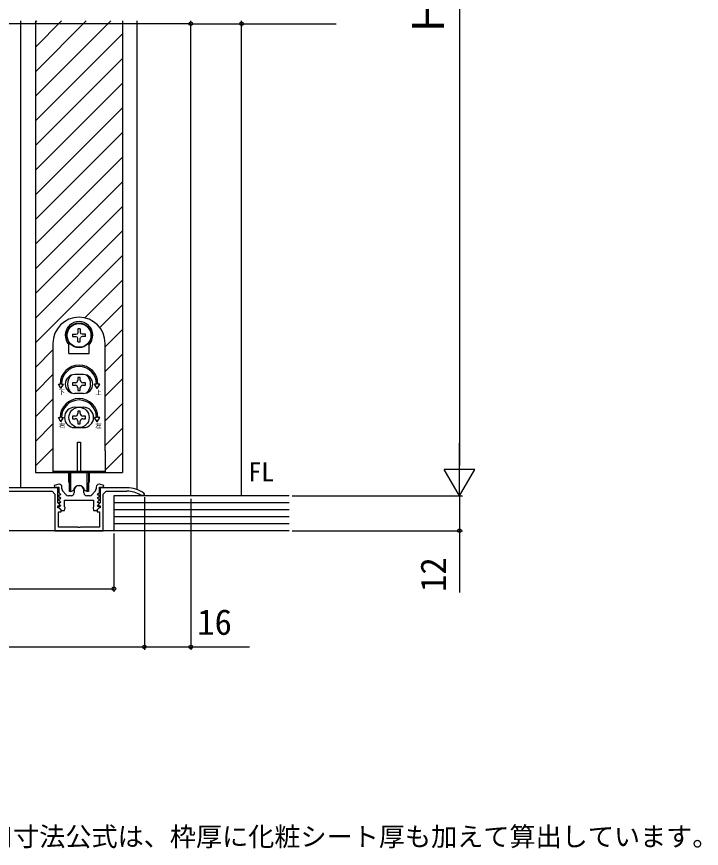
# Model space of a CAD drawing. Units: millimetres, scale not verified. Extents: x -525 to 525, y -783 to 779.
# Drawn here: x -279.5 to -43.6, y 0.8 to 287.2 of the extents above; entities that cross this region are included whole.
import ezdxf
from ezdxf.enums import TextEntityAlignment as Align

# ---------------------------------------------------------------- set-up
doc = ezdxf.new("R2010")
doc.units = ezdxf.units.MM
doc.header["$LTSCALE"] = 4
for name, color, linetype in [('0-2_USER1', 3, 'Continuous'), ('0-3_YKK_11', 7, 'Continuous'), ('0-5_YKK_12', 2, 'Continuous'), ('0-6_YKK_13', 4, 'Continuous'), ('0-8_YKK_D', 6, 'Continuous'), ('0-A_YSS_K', 3, 'Continuous')]:
    doc.layers.add(name, color=color, linetype=linetype)
doc.styles.add('ＭＳ ゴシック', font='')
doc.styles.get('ＭＳ ゴシック').set_extended_font_data('MS Gothic')

msp = doc.modelspace()

# ---------------------------------------------------------------- linework, layer by layer
at = {"layer": '0-3_YKK_11'}
for p, q in [((-263.898, 124.584), (-263.898, 125.2)), ((-263.898, 124.584), (-263.898, 125.2)), ((-262.396, 122.531), (-263.641, 123.915)), ((-262.396, 122.531), (-263.641, 123.915)), ((-259.698, 124), (-259.698, 123.2)), ((-259.698, 124), (-259.698, 123.2)), ((-256.298, 123.2), (-256.298, 124)), ((-256.298, 123.2), (-256.298, 124)), ((-252.354, 123.915), (-253.6, 122.531)), ((-252.354, 123.915), (-253.6, 122.531)), ((-252.098, 125.2), (-252.098, 124.584)), ((-252.098, 125.2), (-252.098, 124.584)), ((-260.698, 122.2), (-261.652, 122.2)), ((-260.698, 122.2), (-261.652, 122.2)), ((-254.343, 122.2), (-255.298, 122.2)), ((-254.343, 122.2), (-255.298, 122.2))]:
    msp.add_line(p, q, dxfattribs=at)
for points in [[(-264.898, 126.2), (-264.998, 126.2), (-266.53, 125.708), (-266.451, 125.2), (-264.998, 125.2), (-264.998, 123.399), (-264.386, 122.788), (-264.547, 122.4), (-264.91, 122.4), (-265.023, 122.125), (-264.386, 121.488), (-264.547, 121.1), (-264.91, 121.1), (-265.023, 120.825), (-264.386, 120.188), (-264.547, 119.8), (-264.91, 119.8), (-265.023, 119.525), (-264.386, 118.888), (-264.547, 118.5), (-264.91, 118.5), (-265.023, 118.226), (-263.998, 117.2), (-262.998, 117.2), (-262.81, 118.164), (-262.998, 118.442), (-262.998, 120.7), (-252.998, 120.7), (-252.998, 118.442), (-253.185, 118.164), (-252.998, 117.2), (-251.998, 117.2), (-250.972, 118.226), (-251.086, 118.5), (-251.448, 118.5), (-251.609, 118.888), (-250.972, 119.525), (-251.086, 119.8), (-251.448, 119.8), (-251.609, 120.188)], [(-264.898, 126.2), (-264.998, 126.2), (-266.53, 125.708), (-266.451, 125.2), (-264.998, 125.2), (-264.998, 123.399), (-264.386, 122.788), (-264.547, 122.4), (-264.91, 122.4), (-265.023, 122.125), (-264.386, 121.488), (-264.547, 121.1), (-264.91, 121.1), (-265.023, 120.825), (-264.386, 120.188), (-264.547, 119.8), (-264.91, 119.8), (-265.023, 119.525), (-264.386, 118.888), (-264.547, 118.5), (-264.91, 118.5), (-265.023, 118.226), (-263.998, 117.2), (-262.998, 117.2), (-262.81, 118.164), (-262.998, 118.442), (-262.998, 120.7)], [(-262.998, 120.7), (-252.998, 120.7), (-252.998, 118.442), (-253.185, 118.164), (-252.998, 117.2), (-251.998, 117.2), (-250.972, 118.226), (-251.086, 118.5), (-251.448, 118.5), (-251.609, 118.888), (-250.972, 119.525), (-251.086, 119.8), (-251.448, 119.8), (-251.609, 120.188), (-250.972, 120.825), (-251.086, 121.1), (-251.448, 121.1), (-251.609, 121.488), (-250.972, 122.125), (-251.086, 122.4), (-251.448, 122.4), (-251.609, 122.788), (-250.998, 123.399), (-250.998, 125.2), (-249.545, 125.2), (-249.465, 125.708), (-250.998, 126.2), (-251.098, 126.2)], [(-251.609, 120.188), (-250.972, 120.825), (-251.086, 121.1), (-251.448, 121.1), (-251.609, 121.488), (-250.972, 122.125), (-251.086, 122.4), (-251.448, 122.4), (-251.609, 122.788), (-250.998, 123.399), (-250.998, 125.2), (-249.545, 125.2), (-249.465, 125.708), (-250.998, 126.2), (-251.098, 126.2)], [(-350.498, 123.8), (-343.298, 123.8), (-342.298, 122.8), (-342.298, 110.2), (-325.698, 110.2), (-325.698, 122.8), (-324.698, 123.8), (-305.298, 123.8), (-304.298, 122.8), (-304.298, 110.2), (-287.698, 110.2), (-287.698, 122.8), (-286.698, 123.8), (-267.298, 123.8), (-266.298, 122.8), (-266.298, 110.2), (-249.698, 110.2), (-249.698, 122.8), (-248.698, 123.8), (-241.498, 123.8)], [(-265.298, 125), (-288.698, 125)], [(-241.498, 125), (-250.698, 125), (-250.698, 119.8), (-251.332, 119.166), (-251.181, 118.8), (-250.698, 118.8), (-250.698, 118.1), (-251.098, 118.1), (-251.798, 117.4), (-251.798, 116.7), (-250.898, 116.7), (-250.898, 111.4), (-257.539, 111.4), (-257.723, 111.28), (-258.273, 111.28), (-258.456, 111.4), (-265.098, 111.4), (-265.098, 116.7), (-264.198, 116.7), (-264.198, 117.4), (-264.898, 118.1), (-265.298, 118.1), (-265.298, 118.8), (-264.815, 118.8), (-264.663, 119.166), (-265.298, 119.8), (-265.298, 125)], [(-236.808, 122.446), (-236.648, 122.4), (-235.498, 122.4), (-235.498, 122.746), (-235.708, 123.154)]]:
    msp.add_lwpolyline(points, dxfattribs=at)
for centre, radius, start, end in [((-264.898, 125.2), 1, 0.00001, 89.99999), ((-264.898, 125.2), 1, 0.00001, 89.99999), ((-251.098, 125.2), 1, 90.00001, 179.99999), ((-251.098, 125.2), 1, 90.00001, 179.99999), ((-262.898, 124.584), 1, 180.00001, 221.98721), ((-262.898, 124.584), 1, 180.00001, 221.98721), ((-260.698, 123.2), 1, 270.00001, 359.99999), ((-260.698, 123.2), 1, 270.00001, 359.99999), ((-257.998, 124), 1.7, 359.99999, 180.00001), ((-257.998, 124), 1.7, 359.99999, 180.00001), ((-255.298, 123.2), 1, 180.00001, 269.99999), ((-255.298, 123.2), 1, 180.00001, 269.99999), ((-253.098, 124.584), 1, 318.01279, 359.99999), ((-253.098, 124.584), 1, 318.01279, 359.99999), ((-241.498, 115), 10, 54.62346, 90), ((-241.498, 115), 8.8, 57.79577, 90.00001), ((-261.652, 123.2), 1, 221.98723, 270.00001), ((-261.652, 123.2), 1, 221.98723, 270.00001), ((-254.343, 123.2), 1, 269.99999, 318.01277), ((-254.343, 123.2), 1, 269.99999, 318.01277)]:
    msp.add_arc(centre, radius, start, end, dxfattribs=at)
at = {"layer": '0-5_YKK_12'}
for p, q in [((-277.998, 125), (-277.998, 285.7)), ((-272.998, 285.7), (-272.998, 130.203)), ((-272.998, 285.214), (-272.511, 285.7)), ((-272.998, 276.728), (-264.026, 285.7)), ((-272.998, 268.243), (-255.541, 285.7)), ((-272.998, 259.758), (-247.056, 285.7)), ((-242.998, 285.7), (-242.998, 130.203)), ((-237.998, 124.367), (-237.998, 285.7)), ((-219.498, 122.2), (-219.498, 285.7)), ((-201.995, 122.2), (-201.995, 285.7)), ((-272.998, 251.273), (-242.998, 281.273)), ((-272.998, 242.787), (-242.998, 272.787)), ((-272.998, 234.302), (-242.998, 264.302)), ((-272.998, 225.817), (-242.998, 255.817)), ((-272.998, 217.332), (-242.998, 247.332)), ((-272.998, 208.846), (-242.998, 238.846)), ((-272.998, 200.361), (-242.998, 230.361)), ((-272.998, 191.876), (-242.998, 221.876)), ((-272.998, 183.39), (-242.998, 213.39)), ((-272.998, 174.905), (-242.998, 204.905)), ((-255.95, 183.467), (-242.998, 196.42)), ((-250.811, 180.121), (-242.998, 187.935)), ((-248.998, 173.449), (-242.998, 179.449)), ((-272.998, 166.42), (-266.998, 172.42)), ((-248.998, 164.964), (-242.998, 170.964)), ((-272.998, 157.935), (-266.998, 163.935)), ((-248.998, 156.479), (-242.998, 162.479)), ((-272.998, 149.449), (-266.998, 155.449)), ((-248.998, 147.993), (-242.998, 153.993)), ((-272.998, 140.964), (-266.998, 146.964)), ((-248.998, 139.508), (-242.998, 145.508)), ((-272.998, 132.479), (-266.998, 138.479)), ((-248.998, 131.023), (-242.998, 137.023)), ((-272.998, 130.203), (-242.998, 130.203))]:
    msp.add_line(p, q, dxfattribs=at)
at = {"layer": '0-6_YKK_13'}
for p, q in [((-258.417, 178.578), (-258.566, 178.021)), ((-258.398, 179.667), (-258.417, 178.578)), ((-257.598, 179.667), (-257.579, 178.578)), ((-257.579, 178.578), (-257.43, 178.021)), ((-256.873, 177.872), (-257.43, 178.021)), ((-255.784, 177.853), (-256.873, 177.872)), ((-266.998, 174.703), (-266.998, 137.703)), ((-256.873, 177.034), (-257.43, 176.885)), ((-255.784, 177.053), (-256.873, 177.034)), ((-248.998, 137.703), (-248.998, 174.703)), ((-261.498, 171.253), (-261.498, 174.242)), ((-254.498, 171.253), (-254.498, 174.242)), ((-261.498, 171.253), (-254.498, 171.253)), ((-256.498, 163.953), (-259.498, 163.953)), ((-265.114, 160.703), (-264.498, 160.703)), ((-264.248, 159.203), (-265.114, 160.703)), ((-264.248, 159.203), (-263.382, 160.703)), ((-263.998, 160.703), (-263.382, 160.703)), ((-259.318, 161.143), (-260.198, 161.143)), ((-260.198, 161.143), (-260.198, 160.263)), ((-258.438, 162.903), (-258.438, 162.023)), ((-257.558, 162.903), (-258.438, 162.903)), ((-257.558, 162.023), (-257.558, 162.903)), ((-255.798, 161.143), (-256.678, 161.143)), ((-255.798, 160.263), (-255.798, 161.143)), ((-251.998, 160.703), (-252.614, 160.703)), ((-251.748, 159.203), (-252.614, 160.703)), ((-260.198, 160.263), (-259.318, 160.263)), ((-258.438, 159.383), (-258.438, 158.503)), ((-258.438, 158.503), (-257.558, 158.503)), ((-257.558, 158.503), (-257.558, 159.383)), ((-256.678, 160.263), (-255.798, 160.263)), ((-256.498, 157.453), (-259.498, 157.453)), ((-259.498, 152.703), (-256.498, 152.703)), ((-265.114, 149.203), (-264.498, 149.203)), ((-264.248, 147.703), (-265.114, 149.203)), ((-264.248, 147.703), (-263.382, 149.203)), ((-263.998, 149.203), (-263.382, 149.203)), ((-259.318, 149.643), (-260.198, 149.643)), ((-260.198, 149.643), (-260.198, 148.763)), ((-258.438, 151.403), (-258.438, 150.523)), ((-257.558, 151.403), (-258.438, 151.403)), ((-257.558, 150.523), (-257.558, 151.403)), ((-255.798, 149.643), (-256.678, 149.643)), ((-255.798, 148.763), (-255.798, 149.643)), ((-251.748, 147.703), (-252.614, 149.203)), ((-251.998, 149.203), (-252.614, 149.203)), ((-251.748, 147.703), (-250.882, 149.203)), ((-250.882, 149.203), (-251.498, 149.203)), ((-260.198, 148.763), (-259.318, 148.763)), ((-258.438, 147.883), (-258.438, 147.003)), ((-258.438, 147.003), (-257.558, 147.003)), ((-257.558, 147.003), (-257.558, 147.883)), ((-256.678, 148.763), (-255.798, 148.763)), ((-259.498, 145.703), (-256.498, 145.703)), ((-258.498, 140.703), (-257.498, 140.703)), ((-258.498, 130.503), (-258.498, 140.703)), ((-257.498, 140.703), (-257.498, 130.503)), ((-266.998, 137.703), (-266.998, 130.203)), ((-266.998, 130.703), (-248.998, 130.703)), ((-261.498, 126.955), (-261.498, 130.203)), ((-261.248, 123.703), (-261.248, 130.203)), ((-260.848, 123.703), (-260.848, 130.203)), ((-257.498, 130.503), (-258.498, 130.503)), ((-255.148, 123.703), (-255.148, 130.203)), ((-254.498, 130.203), (-254.498, 126.955)), ((-261.25, 126.66), (-261.248, 126.659)), ((-261.248, 126.703), (-261.248, 123.703)), ((-254.748, 123.703), (-254.748, 126.703)), ((-254.748, 126.659), (-254.746, 126.66)), ((-260.848, 123.703), (-261.248, 123.703)), ((-260.848, 123.703), (-260.228, 123.929)), ((-255.148, 123.703), (-255.767, 123.929))]:
    msp.add_line(p, q, dxfattribs=at)
for points in [[(-260.212, 177.853), (-259.122, 177.872), (-258.566, 178.021)], [(-260.212, 177.053), (-259.122, 177.034), (-258.566, 176.885)], [(-258.398, 175.239), (-258.417, 176.329), (-258.566, 176.885)], [(-257.598, 175.239), (-257.579, 176.329), (-257.43, 176.885)], [(-251.748, 159.203), (-250.882, 160.703), (-251.498, 160.703)], [(-248.998, 137.703), (-248.998, 130.203), (-266.998, 130.203)], [(-254.748, 130.203), (-254.748, 123.703), (-255.148, 123.703)]]:
    msp.add_lwpolyline(points, dxfattribs=at)
for centre, radius in [((-257.998, 177.453), 4.25), ((-257.998, 177.453), 4.1), ((-257.998, 149.203), 3.5)]:
    msp.add_circle(centre, radius, dxfattribs=at)
for centre, radius, start, end in [((-257.998, 174.703), 9, 0, 180), ((-257.998, 177.453), 4.75, 317.4631, 222.5369), ((-257.998, 177.453), 2.25, 169.75965, 190.24035), ((-257.998, 177.453), 2.25, 79.75965, 100.24035), ((-257.998, 177.453), 2.25, 349.75965, 10.24035), ((-257.998, 177.453), 2.25, 259.75965, 280.24035), ((-257.998, 160.703), 6.5, 0, 180), ((-257.998, 160.703), 6, 0, 180), ((-259.498, 160.703), 3.25, 90, 270), ((-257.998, 160.703), 4, 129.83844, 230.16156), ((-256.498, 160.703), 3.25, 270, 90), ((-257.998, 160.703), 4, 309.83844, 50.16156), ((-259.318, 162.023), 0.88, 270, 0), ((-256.678, 162.023), 0.88, 180, 270), ((-259.318, 159.383), 0.88, 0, 90), ((-256.678, 159.383), 0.88, 90, 180), ((-257.998, 149.203), 6.5, 0, 180), ((-257.998, 149.203), 6, 0, 180), ((-259.498, 149.203), 3.5, 90, 270), ((-256.498, 149.203), 3.5, 270, 90), ((-259.318, 150.523), 0.88, 270, 0), ((-256.678, 150.523), 0.88, 180, 270), ((-259.318, 147.883), 0.88, 0, 90), ((-256.678, 147.883), 0.88, 90, 180), ((-261.198, 126.955), 0.3, 180, 260), ((-254.798, 126.955), 0.3, 280, 0), ((-260.399, 124.399), 0.5, 290, 343.84988), ((-257.998, 123.703), 2, 16.15012, 163.84988), ((-255.596, 124.399), 0.5, 196.15012, 250)]:
    msp.add_arc(centre, radius, start, end, dxfattribs=at)
at = {"layer": '0-8_YKK_D'}
for p, q in [((-126.936, 444.7), (-126.936, 132.7)), ((-219.498, 284.776), (-372.498, 284.776)), ((-201.995, 284.7), (-201.995, 283.776)), ((-126.936, 122.2), (-126.936, 140.387)), ((-126.936, 122.2), (-132.186, 131.293)), ((-121.686, 131.293), (-132.186, 131.293)), ((-126.936, 122.2), (-121.686, 131.293)), ((-235.498, 121.746), (-235.498, 69.2)), ((-235.498, 121.6), (-235.498, 69.2)), ((-219.498, 121.2), (-219.498, 69.2)), ((-184.611, 122.2), (-125.936, 122.2)), ((-184.611, 122.2), (-125.936, 122.2)), ((-245.998, 109.2), (-245.998, 89.2)), ((-184.611, 110.2), (-125.936, 110.2)), ((-345.998, 90.2), (-245.998, 90.2)), ((-356.498, 70.2), (-235.498, 70.2))]:
    msp.add_line(p, q, dxfattribs=at)
for points in [[(-219.498, 284.776), (-201.995, 284.776), (-169.445, 284.776)], [(-126.936, 122.2), (-126.936, 110.2), (-126.936, 88.923)], [(-235.498, 70.2), (-219.498, 70.2), (-199.289, 70.2)]]:
    msp.add_lwpolyline(points, dxfattribs=at)
for centre in [(-219.498, 284.776), (-219.498, 284.776), (-201.995, 284.776), (-126.936, 110.2), (-245.998, 90.2), (-235.498, 70.2), (-235.498, 70.2), (-219.498, 70.2)]:
    msp.add_circle(centre, 0.637, dxfattribs=at)
at = {"layer": '0-A_YSS_K'}
for p, q in [((-185.611, 122.2), (-245.998, 122.2)), ((-245.998, 122.2), (-245.998, 110.2)), ((-185.611, 119.8), (-245.998, 119.8)), ((-185.611, 117.4), (-245.998, 117.4)), ((-185.611, 115), (-245.998, 115)), ((-185.611, 112.6), (-245.998, 112.6)), ((-185.611, 110.2), (-392.705, 110.2))]:
    msp.add_line(p, q, dxfattribs=at)

# ---------------------------------------------------------------- texts
at = {"layer": '0-2_USER1', "style": 'ＭＳ ゴシック'}
for s, p in [('FL', (-199.713, 125.2)), ('※有効開口寸法公式は、枠厚に化粧シート厚も加えて算出しています。', (-325.712, -0.4))]:
    msp.add_text(s, height=6.598, dxfattribs=at).set_placement(p, align=Align.BOTTOM_LEFT)
at = {"layer": '0-6_YKK_13', "style": 'ＭＳ ゴシック'}
for s, p in [('下', (-265.027, 156.659)), ('上', (-252.353, 156.49)), ('右', (-264.918, 145.135)), ('左', (-252.377, 145.099))]:
    msp.add_text(s, height=1.558, dxfattribs=at).set_placement(p, align=Align.BOTTOM_LEFT)
at = {"layer": '0-8_YKK_D', "style": 'ＭＳ ゴシック'}
for s, height, p in [('Ｈ', 11, (-128.936, 280.348)), ('12', 8.798, (-128.936, 89.082))]:
    msp.add_text(s, height=height, rotation=90, dxfattribs=at).set_placement(p, align=Align.BOTTOM_LEFT)
msp.add_text('16', height=8.798, dxfattribs=at).set_placement((-217.289, 71.7), align=Align.BOTTOM_LEFT)

doc.saveas('drawing.dxf')
